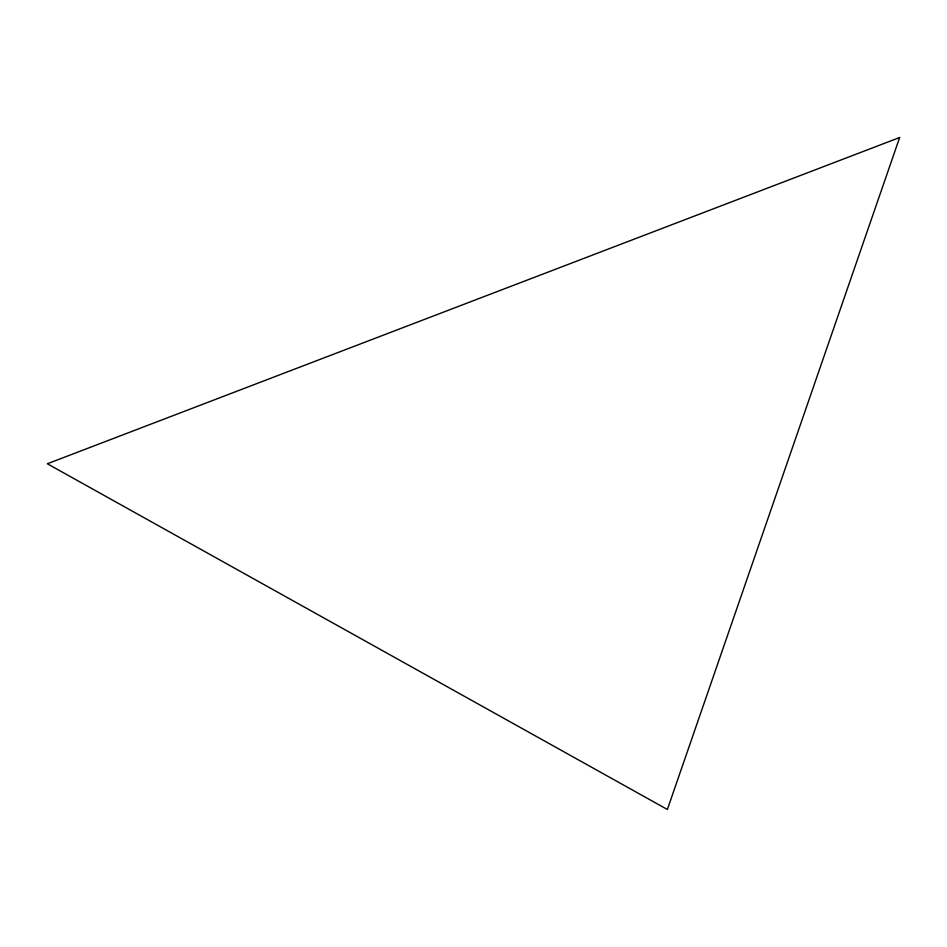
<?xml version="1.0" encoding="UTF-8"?>
<svg xmlns="http://www.w3.org/2000/svg" width="947" height="947" viewBox="0 0 947 947"><rect width="100%" height="100%" fill="white"/><g stroke="black" fill="none" stroke-linecap="round" stroke-linejoin="round"><path stroke-width="1.42" d="M899.65 137.516L667.375 809.484L47.35 463.77L899.65 137.516"/></g></svg>
